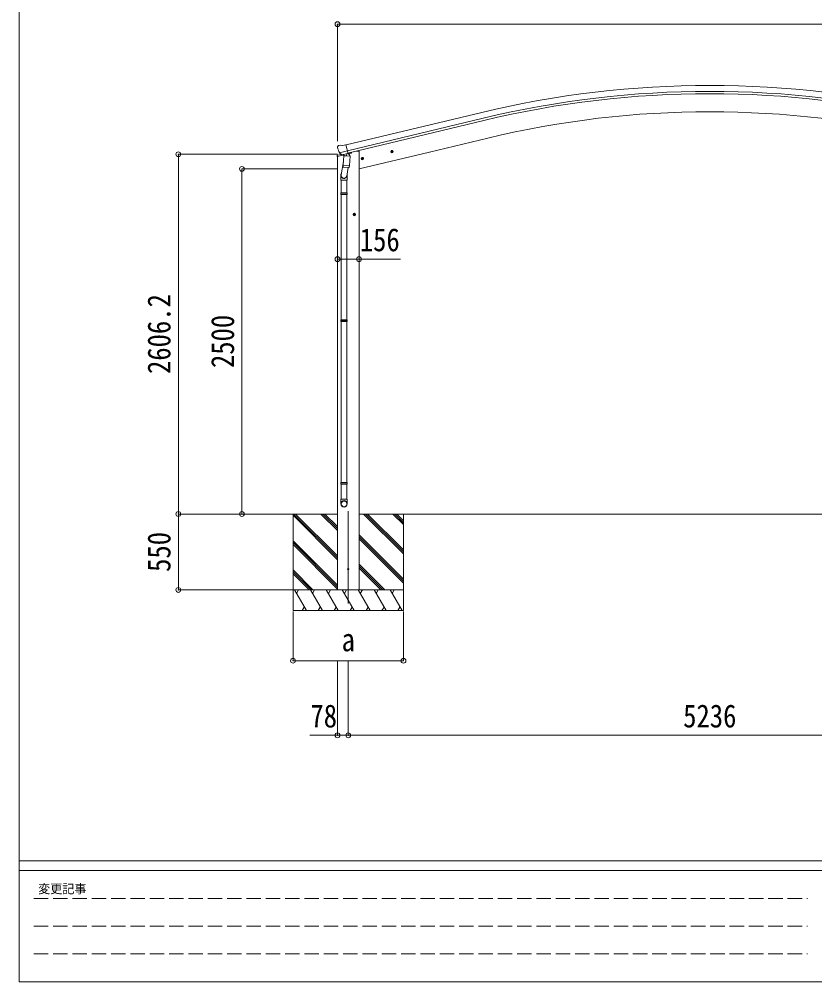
# Model space of a CAD drawing. Units: millimetres at full size, sheet at 1:35. Extents: x -9783 to 9892, y -6828 to 6752.
# Drawn here: x -9783 to -4022, y -6828 to 145 of the extents above; entities that cross this region are included whole.
import ezdxf
from ezdxf.enums import TextEntityAlignment as Align

# ---------------------------------------------------------------- set-up
doc = ezdxf.new("R2010")
doc.units = ezdxf.units.MM
doc.header["$LTSCALE"] = 35
doc.header["$PDMODE"] = 32
doc.header["$PDSIZE"] = 35
doc.linetypes.add('DASHED3', pattern=[4, 3, -1])
for name, color, linetype, lineweight in [('0-0_0', 7, 'Continuous', 9), ('0-1_本体', 4, 'Continuous', 9), ('0-2_部品', 7, 'Continuous', 9), ('0-8_PARTS2', 2, 'Continuous', 9), ('0-A_寸法', 6, 'Continuous', 9), ('F-0_240', 7, 'Continuous', 9)]:
    doc.layers.add(name, color=color, linetype=linetype, lineweight=lineweight)
doc.styles.add('ＭＳ ゴシック', font='')
doc.styles.get('ＭＳ ゴシック').set_extended_font_data('MS Gothic')

msp = doc.modelspace()

# ---------------------------------------------------------------- linework, layer by layer
at = {"layer": '0-0_0'}
for p, q in [((-7478.31, -3439.42), (-8119.81, -3439.43)), ((-7800.31, -3439.41), (-7800.31, -4139.41)), ((-7478.31, -3770.92), (-7800.31, -3448.93)), ((-7478.31, -3756.78), (-7795.67, -3439.42)), ((-7478.31, -3742.64), (-7781.53, -3439.42)), ((-7478.31, -3558.79), (-7597.69, -3439.41)), ((-7478.31, -3544.65), (-7583.55, -3439.41)), ((-7478.31, -3530.51), (-7569.41, -3439.41)), ((-7322.26, -3439.42), (-2242.36, -3439.42)), ((-7000.31, -3728.42), (-7289.32, -3439.41)), ((-7000.31, -3714.28), (-7275.18, -3439.41)), ((-7000.31, -3700.14), (-7261.04, -3439.41)), ((-7000.31, -3516.29), (-7077.19, -3439.41)), ((-7000.31, -3502.15), (-7063.05, -3439.41)), ((-7000.31, -3488.01), (-7048.91, -3439.41)), ((-7000.31, -3439.41), (-7000.31, -4139.41)), ((-7000.31, -3912.27), (-7322.31, -3590.27)), ((-7000.31, -3926.41), (-7322.31, -3604.42)), ((-7000.31, -3940.56), (-7322.31, -3618.56)), ((-7478.31, -3954.77), (-7800.31, -3632.77)), ((-7478.31, -3968.91), (-7800.31, -3646.91)), ((-7478.31, -3983.06), (-7800.31, -3661.06)), ((-7135.3, -3989.41), (-7322.31, -3802.4)), ((-7149.44, -3989.41), (-7322.31, -3816.55)), ((-7163.59, -3989.41), (-7322.31, -3830.69)), ((-7655.8, -3989.41), (-7800.31, -3844.9)), ((-7669.94, -3989.41), (-7800.31, -3859.05)), ((-7684.09, -3989.41), (-7800.31, -3873.19)), ((-7800.31, -3989.41), (-7000.31, -3989.41)), ((-7703.42, -4139.41), (-7790.02, -3989.41)), ((-7760.02, -3989.41), (-7775.02, -4015.39)), ((-7587.95, -4139.41), (-7674.55, -3989.41)), ((-7644.55, -3989.41), (-7659.55, -4015.39)), ((-7472.48, -4139.41), (-7559.08, -3989.41)), ((-7544.08, -4015.39), (-7529.08, -3989.41)), ((-7478.06, -3989.42), (-7322.56, -3989.42)), ((-7357.01, -4139.41), (-7443.61, -3989.41)), ((-7428.61, -4015.39), (-7413.61, -3989.41)), ((-7241.54, -4139.41), (-7328.14, -3989.41)), ((-7313.14, -4015.39), (-7298.14, -3989.41)), ((-7126.07, -4139.41), (-7212.67, -3989.41)), ((-7197.67, -4015.39), (-7182.67, -3989.41)), ((-7010.6, -4139.41), (-7097.2, -3989.41)), ((-7082.2, -4015.39), (-7067.2, -3989.41)), ((-7718.42, -4113.43), (-7733.42, -4139.41)), ((-7602.95, -4113.43), (-7617.95, -4139.41)), ((-7487.48, -4113.43), (-7502.48, -4139.41)), ((-7372.01, -4113.43), (-7387.01, -4139.41)), ((-7256.54, -4113.43), (-7271.54, -4139.41)), ((-7141.07, -4113.43), (-7156.07, -4139.41)), ((-7025.6, -4113.43), (-7040.6, -4139.41)), ((-7000.31, -4139.41), (-7800.31, -4139.41))]:
    msp.add_line(p, q, dxfattribs=at)
at = {"layer": '0-1_本体'}
for p, q in [((-6433.34, -529.65), (-7416.59, -765.7)), ((-6423.27, -571.63), (-7406.51, -807.68)), ((-6419.34, -587.99), (-7402.59, -824.02)), ((-6811.55, -816.88), (-6388.76, -715.37)), ((-7342.06, -810.05), (-7375.33, -818.04)), ((-7322.06, -810.05), (-7342.06, -810.05)), ((-7322.31, -939.49), (-6811.6, -816.88)), ((-7322.06, -3989.43), (-7322.06, -810.05)), ((-7478.06, -3989.43), (-7478.06, -849.19))]:
    msp.add_line(p, q, dxfattribs=at)
for radius in [7073, 7029.83, 7013, 6882]:
    msp.add_arc((-4782.18, -7407.22), radius, 76.5, 103.5, dxfattribs=at)
at = {"layer": '0-2_部品'}
for p, q in [((-7443, -770.3), (-7417.07, -764.07)), ((-7478.05, -781.61), (-7477.78, -782.76)), ((-7451.67, -833.65), (-7477.87, -839.94)), ((-7473.83, -773.04), (-7477.69, -779.33)), ((-7470.74, -770.79), (-7457.56, -767.62)), ((-7464, -821.92), (-7406.49, -808.11)), ((-7447.15, -836.83), (-7463.52, -822.34)), ((-7443, -770.3), (-7456.26, -767.6)), ((-7444.44, -837.4), (-7436.92, -835.59)), ((-7442.07, -836.92), (-7405.37, -828.11)), ((-7411.32, -829.93), (-7412.34, -844.54)), ((-7405.37, -828.11), (-7403.84, -827.74)), ((-7402.28, -825.64), (-7401.34, -825.7)), ((-7401.34, -825.7), (-7388.03, -841.02)), ((-7397.66, -829.94), (-7379.45, -825.57)), ((-7375.62, -817.55), (-7375.62, -820.71)), ((-7073.93, -810.94), (-7093.38, -815.61)), ((-7090.95, -815.03), (-7088.82, -807.83)), ((-7085.78, -820.47), (-7090.95, -815.03)), ((-7088.82, -807.83), (-7081.52, -806.08)), ((-7081.32, -823), (-7085.99, -803.55)), ((-7081.52, -806.08), (-7076.36, -811.52)), ((-7480.17, -849.75), (-7437.36, -839.47)), ((-7480.17, -842.86), (-7480.17, -849.75)), ((-7435.55, -886.35), (-7451.47, -982.52)), ((-7443.6, -837.29), (-7442.07, -836.92)), ((-7440.23, -837.15), (-7440.29, -837.89)), ((-7439.53, -838.93), (-7413.71, -845.37)), ((-7432.61, -844.28), (-7437.29, -911.11)), ((-7386.92, -847.47), (-7432.61, -844.28)), ((-7430.84, -841.1), (-7431.07, -844.39)), ((-7391.6, -914.31), (-7386.92, -847.47)), ((-7388.03, -841.02), (-7388.47, -847.36)), ((-7287.85, -862.3), (-7307.3, -866.97)), ((-7304.87, -866.39), (-7302.74, -859.19)), ((-7299.71, -871.83), (-7304.87, -866.39)), ((-7302.74, -859.19), (-7295.44, -857.44)), ((-7295.24, -874.36), (-7299.91, -854.91)), ((-7295.44, -857.44), (-7290.28, -862.88)), ((-7438.14, -923.58), (-7437.27, -911.12)), ((-7437.75, -924.94), (-7437.75, -924.94)), ((-7391.6, -914.31), (-7437.29, -911.11)), ((-7436.3, -925.72), (-7394.6, -928.63)), ((-7400.03, -928.25), (-7410.76, -991.84)), ((-7391.61, -914.31), (-7392.5, -927.01)), ((-7453.62, -1019.68), (-7453.62, -985.33)), ((-7407.62, -1019.68), (-7453.62, -1019.68)), ((-7451.62, -1019.68), (-7451.62, -1113.68)), ((-7409.62, -1019.68), (-7409.62, -1113.68)), ((-7407.62, -985.02), (-7407.62, -1019.68)), ((-7453.62, -1115.68), (-7452.62, -1113.68)), ((-7407.62, -1115.68), (-7453.62, -1115.68)), ((-7408.62, -1113.68), (-7452.62, -1113.68)), ((-7407.62, -1115.68), (-7408.62, -1113.68)), ((-7407.62, -1115.68), (-7407.62, -1123.68)), ((-7407.62, -1123.68), (-7453.62, -1123.68)), ((-7408.62, -1125.68), (-7452.62, -1125.68)), ((-7451.62, -1125.68), (-7451.62, -2033.43)), ((-7409.62, -1125.68), (-7409.62, -2033.43)), ((-7407.62, -1123.68), (-7408.62, -1125.68)), ((-7346.11, -1269.55), (-7366.11, -1269.55)), ((-7363.61, -1269.55), (-7359.86, -1263.05)), ((-7359.86, -1276.05), (-7363.61, -1269.55)), ((-7359.86, -1263.05), (-7352.36, -1263.05)), ((-7356.11, -1279.55), (-7356.11, -1259.55)), ((-7352.36, -1263.05), (-7348.6, -1269.55)), ((-7453.62, -2035.43), (-7452.62, -2033.43)), ((-7407.62, -2035.43), (-7453.62, -2035.43)), ((-7407.62, -2043.43), (-7453.62, -2043.43)), ((-7408.62, -2033.43), (-7452.62, -2033.43)), ((-7408.62, -2045.43), (-7452.62, -2045.43)), ((-7451.62, -2045.43), (-7451.62, -3210.05)), ((-7409.62, -2045.43), (-7409.62, -3210.05)), ((-7407.62, -2035.43), (-7408.62, -2033.43)), ((-7407.62, -2043.43), (-7408.62, -2045.43)), ((-7407.62, -2035.43), (-7407.62, -2043.43)), ((-7453.62, -3212.05), (-7452.62, -3210.05)), ((-7407.62, -3212.05), (-7453.62, -3212.05)), ((-7407.62, -3220.05), (-7453.62, -3220.05)), ((-7408.62, -3210.05), (-7452.62, -3210.05)), ((-7408.62, -3222.05), (-7452.62, -3222.05)), ((-7451.62, -3222.05), (-7451.62, -3332.06)), ((-7409.62, -3222.05), (-7409.62, -3332.06)), ((-7407.62, -3212.05), (-7408.62, -3210.05)), ((-7407.62, -3220.05), (-7408.62, -3222.05)), ((-7407.62, -3212.05), (-7407.62, -3220.05)), ((-7453.62, -3366.2), (-7453.62, -3332.06)), ((-7407.62, -3332.06), (-7453.62, -3332.06)), ((-7407.62, -3366.2), (-7407.62, -3332.06))]:
    msp.add_line(p, q, dxfattribs=at)
for points in [[(-7411.64, -829.52), (-7401.91, -827.19), (-7417.07, -764.07)], [(-7464.27, -821.34), (-7463.68, -822.19), (-7463.52, -822.34)], [(-7411.64, -829.52), (-7411.87, -829.67), (-7436.64, -835.62), (-7436.92, -835.59)], [(-7076.36, -811.52), (-7078.49, -818.72), (-7085.78, -820.47)], [(-7290.28, -862.88), (-7292.41, -870.08), (-7299.71, -871.83)], [(-7453.62, -1115.68), (-7453.62, -1123.68), (-7452.62, -1125.68)], [(-7348.6, -1269.55), (-7352.36, -1276.05), (-7359.86, -1276.05)], [(-7453.62, -2035.43), (-7453.62, -2043.43), (-7452.62, -2045.43)], [(-7453.62, -3212.05), (-7453.62, -3220.05), (-7452.62, -3222.05)]]:
    msp.add_lwpolyline(points, dxfattribs=at)
for centre, radius in [((-7083.65, -813.28), 8.5), ((-7083.65, -813.28), 7.7), ((-7083.65, -813.28), 6.5), ((-7297.57, -864.63), 8.5), ((-7297.57, -864.63), 7.7), ((-7297.57, -864.63), 6.5), ((-7356.11, -1269.55), 8.5), ((-7356.11, -1269.55), 7.7), ((-7356.11, -1269.55), 6.5)]:
    msp.add_circle(centre, radius, dxfattribs=at)
at = {"layer": '0-2_部品', "color": 4}
msp.add_circle((-7400.31, -3839.43), 4.5, dxfattribs=at)
at = {"layer": '0-2_部品'}
for centre, radius, start, end in [((-7280.97, -735.51), 202.4, 193.5, 205.09125), ((-7469.57, -775.65), 5, 103.5, 148.5), ((-7456.85, -770.54), 3, 78.5, 103.5), ((-7440.73, -837.11), 0.5, 356, 103.5), ((-7410.72, -830.02), 0.604, 100.59842, 172.20595), ((-7403.95, -827.26), 0.5, 283.5, 318.76246), ((-7380.62, -820.71), 5, 283.5, 0), ((-7477.17, -842.86), 3, 103.5, 180), ((-7443.72, -836.8), 0.5, 248.23754, 283.5), ((-7439.29, -837.96), 1, 176, 256), ((-7413.36, -844.4), 1.03, 250.03897, 351.96569), ((-7436.2, -923.75), 1.95, 175.04017, 217.47766), ((-7436.16, -923.72), 2, 217.40962, 266), ((-7394.46, -926.64), 2, 266, 349.46843), ((-7423.62, -985.33), 30, 177.45142, 180)]:
    msp.add_arc(centre, radius, start, end, dxfattribs=at)
for centre, major_axis, ratio, start_param, end_param in [((-7475.13, -780.9), (-1.57, -2.57), 0.99628, 4.712389, 5.4996506), ((-7445.16, -834.57), (-0.73, -2.92), 0.997631, 5.8041905, 6.6006116), ((-7445.1, -834.35), (2.63, 3.16), 0.650902, 4.0958226, 4.1686332), ((-7445.13, -834.47), (-0.73, -2.92), 0.997631, 0.3902369, 0.4789948), ((-7430.62, -985.02), (23, 0), 0.996195, 2.5560258, 6.5663028), ((-7430.62, -985.02), (21, 0), 0.996195, 2.9349147, 5.9512394), ((-7430.62, -3364.45), (-23, 0), 0.996195, 3.1415927, 6.2831853), ((-7430.62, -3366.2), (-23, 0), 0.996195, 3.1415927, 6.2831853), ((-7430.62, -3366.2), (0, -23.43), 0.981806, 4.712389, 7.8539816)]:
    msp.add_ellipse(centre, major_axis=major_axis, ratio=ratio, start_param=start_param, end_param=end_param, dxfattribs=at)
msp.add_ellipse((-7430.62, -3366.2), major_axis=(21, 0), ratio=0.996195, dxfattribs=at)
at = {"layer": '0-8_PARTS2'}
msp.add_line((-7400.31, -4088.6), (-7400.31, -3419.58), dxfattribs=at)
at = {"layer": '0-8_PARTS2', "color": 6}
for p, q in [((-7478.31, -5042.82), (-7400.31, -5042.82)), ((-7400.31, -5042.82), (-2164.31, -5042.82))]:
    msp.add_line(p, q, dxfattribs=at)
at = {"layer": '0-A_寸法'}
for p, q in [((-7478.31, 109.14), (-7478.31, -737.98)), ((-7478.31, 109.14), (-2086.31, 109.14)), ((-8630.71, -833.22), (-7478.31, -833.22)), ((-8630.71, -3439.43), (-8630.71, -833.22)), ((-7478.1, -939.42), (-8170.25, -939.44)), ((-8170.25, -3439.43), (-8170.25, -939.43)), ((-7478.31, -1592.8), (-7322.31, -1592.8)), ((-7322.31, -1592.8), (-7022.31, -1592.8)), ((-8630.71, -3439.43), (-7800.31, -3439.43)), ((-8630.71, -3989.41), (-8630.71, -3439.43)), ((-8170.25, -3439.43), (-7493.79, -3439.43)), ((-8630.71, -3989.41), (-7800.31, -3989.41)), ((-7800.31, -4502.45), (-7800.31, -4145.91)), ((-7000.31, -4502.45), (-7000.31, -4145.91)), ((-7800.31, -4502.45), (-7000.31, -4502.45)), ((-7478.31, -5042.82), (-7478.31, -4502.45)), ((-7400.31, -5042.82), (-7400.31, -4502.45)), ((-7478.31, -5042.82), (-7678.31, -5042.82))]:
    msp.add_line(p, q, dxfattribs=at)
for p in [(-7478.31, 109.14), (-8630.71, -833.22), (-8170.25, -939.43), (-7478.31, -1592.8), (-7322.31, -1592.8), (-8630.71, -3439.43), (-8170.25, -3439.43), (-8630.71, -3989.41), (-7800.31, -4502.45), (-7000.31, -4502.45), (-7478.31, -5042.82), (-7400.31, -5042.82)]:
    msp.add_point(p, dxfattribs=at)
at = {"layer": 'F-0_240', "color": 5}
for p, q in [((-9783.03, 6751.9), (-9783.03, -6828.1)), ((-9783.03, -5953.1), (9396.97, -5953.1)), ((-9783.03, -6023.1), (6285.75, -6023.1)), ((-9783.03, -6828.1), (9396.97, -6828.1))]:
    msp.add_line(p, q, dxfattribs=at)
at = {"layer": 'F-0_240', "color": 4, "linetype": 'DASHED3'}
for p, q in [((-9678.03, -6224.35), (-4074.25, -6224.35)), ((-9678.03, -6425.6), (-4074.25, -6425.6)), ((-9678.03, -6626.85), (-4074.25, -6626.85))]:
    msp.add_line(p, q, dxfattribs=at)

# ---------------------------------------------------------------- texts
at = {"layer": '0-A_寸法', "color": 7, "style": 'ＭＳ ゴシック', "width": 0.85}
for s, p in [('156', (-7316.68, -1585.8)), ('a', (-7448.43, -4483.45)), ('78', (-7674.56, -5035.82)), ('5236', (-4974.81, -5035.82))]:
    msp.add_text(s, height=166.8, dxfattribs=at).set_placement(p, align=Align.BOTTOM_LEFT)
for s, p in [('2606.2', (-8637.71, -2425.07)), ('2500', (-8177.25, -2381.93)), ('550', (-8637.71, -3858.8))]:
    msp.add_text(s, height=166.8, rotation=90, dxfattribs=at).set_placement(p, align=Align.BOTTOM_LEFT)
at = {"layer": 'F-0_240', "style": 'ＭＳ ゴシック'}
msp.add_text('変更記事', height=64.15, dxfattribs=at).set_placement((-9646.27, -6206.85), align=Align.BOTTOM_LEFT)

doc.saveas('drawing.dxf')
